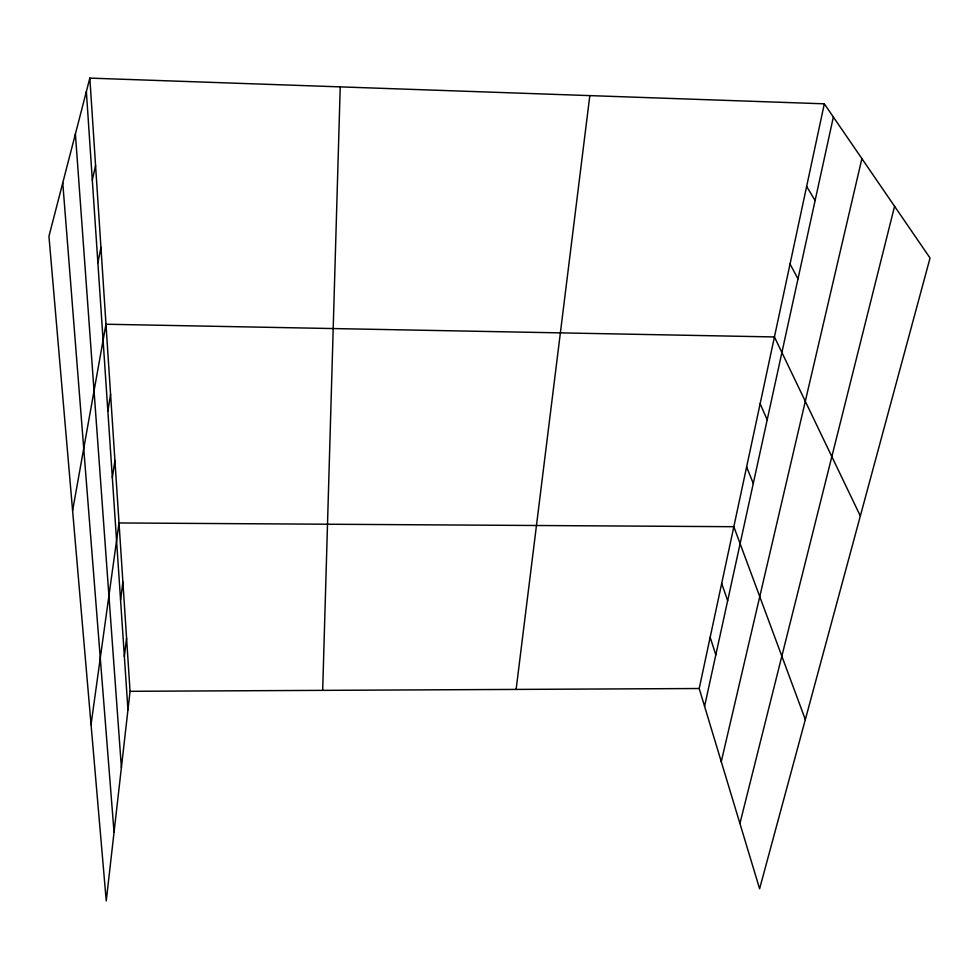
<?xml version="1.0" encoding="UTF-8"?>
<svg xmlns="http://www.w3.org/2000/svg" width="979" height="979" viewBox="0 0 979 979"><rect width="100%" height="100%" fill="white"/><g stroke="black" fill="none" stroke-linecap="round" stroke-linejoin="round"><path stroke-width="1.47" d="M322.678 690.354L340.227 86.886M89.835 78.112L130.06 691.309L106.246 900.888L48.95 236.306L89.835 78.112L824.318 103.823L930.05 258.028L759.606 888.773L699.202 688.518L824.318 103.823M124.357 656.432L126.572 638.124M516.117 689.412L589.823 95.624M120.576 600.103L122.901 582.089M91.047 724.607L119.022 522.957L733.834 526.702L805.338 719.565M112.34 477.691L114.922 460.485M107.861 411.045L110.578 394.341M72.605 510.61L105.977 324.233L774.438 336.947L860.333 516.019M97.888 262.788L100.947 247.442M704.574 706.336L833.362 117.027M92.32 180.038L95.575 165.573M721.266 761.662L861.887 158.635M739.916 823.486L894.573 206.288M130.06 691.309L699.202 688.518M806.635 186.426L815.115 200.548M790.041 263.987L797.995 278.893M760.145 403.74L767.181 419.856M746.622 466.885L753.279 483.479M721.694 583.423L727.654 600.739M710.167 637.292L715.82 654.878M62.754 182.877L114.041 832.297M75.395 133.976L121.396 767.585M86.36 91.524L127.955 709.861"/></g></svg>
